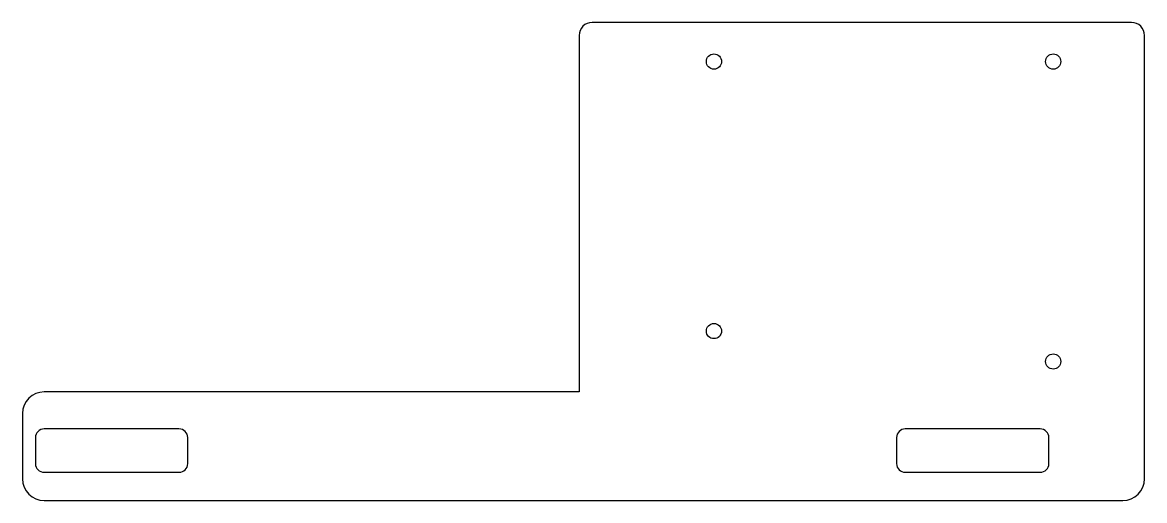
# Model space of a CAD drawing. Header units: millimetres. Extents: x -161 to 97, y -24 to 86.
import ezdxf

# ---------------------------------------------------------------- set-up
doc = ezdxf.new("R2010")
doc.units = ezdxf.units.MM

msp = doc.modelspace()

# ---------------------------------------------------------------- linework, layer by layer
at = {"color": 7, "linetype": 'Continuous', "lineweight": 25}
for p, q in [((93.58, 86), (-30.42, 86)), ((-33.42, 83), (-33.42, 1)), ((96.58, -19), (96.58, 83)), ((-33.42, 1), (-156.42, 1)), ((-161.42, -4), (-161.42, -19)), ((-125.42, -7.5), (-156.42, -7.5)), ((72.58, -7.5), (41.58, -7.5)), ((-158.42, -9.5), (-158.42, -15.5)), ((-123.42, -15.5), (-123.42, -9.5)), ((39.58, -9.5), (39.58, -15.5)), ((74.58, -15.5), (74.58, -9.5)), ((-156.42, -17.5), (-125.42, -17.5)), ((41.58, -17.5), (72.58, -17.5)), ((-156.42, -24), (91.58, -24))]:
    msp.add_line(p, q, dxfattribs=at)
for centre in [(-2.42, 77), (75.58, 77), (-2.42, 15), (75.58, 8)]:
    msp.add_circle(centre, 1.75, dxfattribs=at)
for centre, radius, start, end in [((-30.42, 83), 3, 90, 180), ((93.58, 83), 3, 0, 90), ((-156.42, -4), 5, 90, 180), ((-156.42, -9.5), 2, 90, 180), ((-125.42, -9.5), 2, 0, 90), ((41.58, -9.5), 2, 90, 180), ((72.58, -9.5), 2, 0, 90), ((-156.42, -15.5), 2, 180, 270), ((-125.42, -15.5), 2, 270, 0), ((41.58, -15.5), 2, 180, 270), ((72.58, -15.5), 2, 270, 0), ((-156.42, -19), 5, 180, 270), ((91.58, -19), 5, 270, 0)]:
    msp.add_arc(centre, radius, start, end, dxfattribs=at)

doc.saveas('drawing.dxf')
